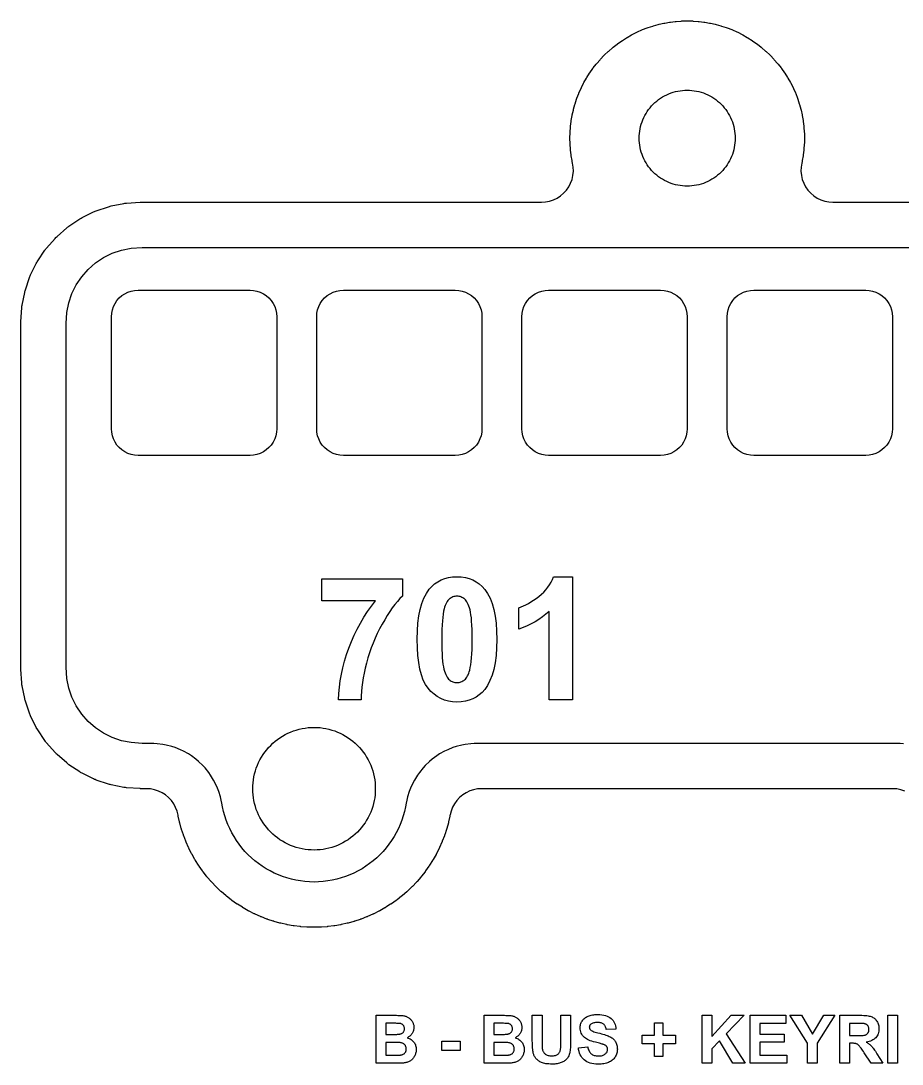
# Model space of a CAD drawing. Header units: millimetres. Extents: x 0 to 300, y 0 to 200.
# Drawn here: x 61.81 to 94.87, y 85.25 to 124.38 of the extents above; entities that cross this region are included whole.
import ezdxf

# ---------------------------------------------------------------- set-up
doc = ezdxf.new("R2010")
doc.units = ezdxf.units.MM
for name, color, linetype in [('CUT', 1, 'Continuous'), ('ENGRAVE', 5, 'Continuous'), ('LABELS', 250, 'Continuous')]:
    doc.layers.add(name, color=color, linetype=linetype)

msp = doc.modelspace()

# ---------------------------------------------------------------- linework, layer by layer
at = {"layer": 'CUT'}
msp.add_lwpolyline([(94.967, 95.494), (94.823, 95.542), (94.673, 95.571), (94.521, 95.581), (79.092, 95.581), (78.941, 95.571), (78.792, 95.543), (78.648, 95.496), (78.512, 95.431), (78.384, 95.349), (78.268, 95.252), (78.164, 95.141), (78.076, 95.019), (78.004, 94.885), (77.949, 94.744), (77.912, 94.597), (77.907, 94.57), (77.905, 94.561), (77.902, 94.547), (77.855, 94.336), (77.852, 94.322), (77.849, 94.313), (77.845, 94.298), (77.788, 94.09), (77.784, 94.076), (77.781, 94.067), (77.776, 94.053), (77.709, 93.848), (77.704, 93.834), (77.701, 93.824), (77.695, 93.811), (77.618, 93.609), (77.612, 93.595), (77.609, 93.586), (77.603, 93.573), (77.515, 93.375), (77.509, 93.362), (77.505, 93.353), (77.498, 93.34), (77.401, 93.147), (77.395, 93.134), (77.39, 93.125), (77.383, 93.112), (77.276, 92.924), (77.269, 92.912), (77.264, 92.903), (77.256, 92.891), (77.141, 92.708), (77.133, 92.696), (77.127, 92.688), (77.119, 92.676), (76.994, 92.499), (76.986, 92.487), (76.98, 92.479), (76.971, 92.468), (76.838, 92.297), (76.829, 92.286), (76.823, 92.278), (76.813, 92.267), (76.672, 92.103), (76.663, 92.092), (76.656, 92.085), (76.646, 92.074), (76.497, 91.918), (76.487, 91.907), (76.48, 91.9), (76.469, 91.89), (76.313, 91.741), (76.302, 91.731), (76.295, 91.725), (76.284, 91.715), (76.12, 91.574), (76.109, 91.564), (76.101, 91.558), (76.09, 91.549), (75.92, 91.416), (75.908, 91.407), (75.9, 91.401), (75.888, 91.393), (75.712, 91.268), (75.699, 91.26), (75.691, 91.255), (75.679, 91.247), (75.496, 91.131), (75.484, 91.123), (75.475, 91.118), (75.463, 91.111), (75.275, 91.004), (75.262, 90.997), (75.253, 90.993), (75.24, 90.986), (75.047, 90.889), (75.034, 90.882), (75.025, 90.878), (75.012, 90.872), (74.814, 90.784), (74.801, 90.779), (74.792, 90.775), (74.778, 90.769), (74.577, 90.692), (74.563, 90.687), (74.554, 90.683), (74.54, 90.678), (74.335, 90.611), (74.321, 90.606), (74.311, 90.603), (74.297, 90.599), (74.089, 90.542), (74.075, 90.538), (74.065, 90.536), (74.051, 90.532), (73.84, 90.485), (73.826, 90.482), (73.816, 90.48), (73.802, 90.477), (73.589, 90.44), (73.574, 90.438), (73.565, 90.437), (73.55, 90.435), (73.336, 90.408), (73.321, 90.407), (73.311, 90.406), (73.297, 90.404), (73.081, 90.388), (73.067, 90.387), (73.057, 90.387), (73.042, 90.386), (72.826, 90.381), (72.811, 90.381), (72.802, 90.381), (72.787, 90.381), (72.571, 90.386), (72.556, 90.387), (72.546, 90.387), (72.532, 90.388), (72.316, 90.404), (72.302, 90.406), (72.292, 90.407), (72.277, 90.408), (72.063, 90.435), (72.048, 90.437), (72.039, 90.438), (72.024, 90.44), (71.811, 90.477), (71.797, 90.48), (71.787, 90.482), (71.773, 90.485), (71.562, 90.532), (71.548, 90.536), (71.538, 90.538), (71.524, 90.542), (71.316, 90.599), (71.302, 90.603), (71.292, 90.606), (71.278, 90.611), (71.073, 90.678), (71.059, 90.683), (71.05, 90.687), (71.036, 90.692), (70.835, 90.769), (70.821, 90.775), (70.812, 90.779), (70.799, 90.784), (70.601, 90.872), (70.588, 90.878), (70.579, 90.882), (70.566, 90.889), (70.373, 90.986), (70.36, 90.993), (70.351, 90.997), (70.338, 91.004), (70.15, 91.111), (70.138, 91.118), (70.129, 91.123), (70.117, 91.131), (69.934, 91.247), (69.922, 91.255), (69.914, 91.26), (69.901, 91.268), (69.725, 91.393), (69.713, 91.401), (69.705, 91.407), (69.693, 91.416), (69.523, 91.549), (69.512, 91.558), (69.504, 91.564), (69.493, 91.574), (69.329, 91.715), (69.318, 91.725), (69.311, 91.731), (69.3, 91.741), (69.144, 91.89), (69.133, 91.9), (69.126, 91.907), (69.116, 91.918), (68.967, 92.074), (68.957, 92.085), (68.95, 92.092), (68.941, 92.103), (68.8, 92.267), (68.79, 92.278), (68.784, 92.286), (68.775, 92.297), (68.642, 92.468), (68.633, 92.479), (68.627, 92.487), (68.619, 92.499), (68.494, 92.676), (68.486, 92.688), (68.48, 92.696), (68.472, 92.708), (68.357, 92.891), (68.349, 92.903), (68.344, 92.912), (68.337, 92.924), (68.23, 93.112), (68.223, 93.125), (68.218, 93.134), (68.212, 93.147), (68.115, 93.34), (68.108, 93.353), (68.104, 93.362), (68.098, 93.375), (68.01, 93.573), (68.004, 93.586), (68.001, 93.595), (67.995, 93.609), (67.918, 93.811), (67.912, 93.824), (67.909, 93.834), (67.904, 93.848), (67.837, 94.053), (67.832, 94.067), (67.829, 94.076), (67.825, 94.09), (67.768, 94.298), (67.764, 94.313), (67.761, 94.322), (67.758, 94.336), (67.711, 94.547), (67.708, 94.561), (67.706, 94.571), (67.703, 94.586), (67.703, 94.586), (67.667, 94.734), (67.613, 94.877), (67.542, 95.011), (67.453, 95.136), (67.35, 95.248), (67.233, 95.346), (67.105, 95.429), (66.967, 95.494), (66.823, 95.542), (66.673, 95.571), (66.521, 95.581), (66.333, 95.581), (66.313, 95.581), (66.3, 95.581), (66.28, 95.582), (65.771, 95.616), (65.732, 95.62), (65.706, 95.623), (65.668, 95.629), (65.193, 95.724), (65.155, 95.733), (65.13, 95.739), (65.092, 95.751), (64.634, 95.906), (64.597, 95.92), (64.573, 95.93), (64.537, 95.946), (64.103, 96.16), (64.069, 96.179), (64.046, 96.192), (64.013, 96.213), (63.611, 96.481), (63.579, 96.504), (63.558, 96.52), (63.528, 96.545), (63.164, 96.864), (63.135, 96.891), (63.117, 96.909), (63.09, 96.938), (62.771, 97.302), (62.746, 97.332), (62.73, 97.353), (62.707, 97.385), (62.438, 97.787), (62.418, 97.82), (62.405, 97.843), (62.386, 97.878), (62.172, 98.312), (62.156, 98.347), (62.146, 98.371), (62.132, 98.408), (61.977, 98.866), (61.965, 98.904), (61.959, 98.929), (61.95, 98.967), (61.855, 99.442), (61.849, 99.481), (61.845, 99.507), (61.842, 99.546), (61.808, 100.055), (61.807, 100.074), (61.807, 100.087), (61.806, 100.107), (61.806, 113.055), (61.807, 113.074), (61.807, 113.087), (61.808, 113.107), (61.842, 113.616), (61.845, 113.655), (61.849, 113.681), (61.855, 113.719), (61.95, 114.194), (61.959, 114.232), (61.965, 114.257), (61.977, 114.295), (62.132, 114.753), (62.146, 114.79), (62.156, 114.814), (62.172, 114.85), (62.386, 115.284), (62.405, 115.318), (62.418, 115.341), (62.438, 115.374), (62.707, 115.777), (62.73, 115.808), (62.746, 115.829), (62.771, 115.859), (63.09, 116.223), (63.117, 116.252), (63.135, 116.27), (63.164, 116.297), (63.528, 116.616), (63.558, 116.641), (63.579, 116.657), (63.611, 116.68), (64.013, 116.949), (64.046, 116.969), (64.069, 116.982), (64.103, 117.001), (64.537, 117.215), (64.573, 117.231), (64.597, 117.241), (64.634, 117.255), (65.092, 117.411), (65.13, 117.422), (65.155, 117.429), (65.193, 117.438), (65.668, 117.532), (65.706, 117.538), (65.732, 117.542), (65.771, 117.546), (66.28, 117.579), (66.3, 117.58), (66.313, 117.58), (66.333, 117.581), (81.338, 117.581), (81.491, 117.59), (81.642, 117.62), (81.787, 117.668), (81.926, 117.735), (82.054, 117.818), (82.171, 117.917), (82.275, 118.031), (82.363, 118.157), (82.434, 118.292), (82.487, 118.436), (82.522, 118.586), (82.537, 118.739), (82.533, 118.892), (82.509, 119.044), (82.494, 119.108), (82.489, 119.137), (82.457, 119.321), (82.452, 119.35), (82.429, 119.535), (82.427, 119.564), (82.413, 119.75), (82.411, 119.78), (82.407, 119.966), (82.407, 119.995), (82.411, 120.182), (82.413, 120.211), (82.427, 120.397), (82.429, 120.427), (82.452, 120.612), (82.457, 120.641), (82.489, 120.825), (82.494, 120.853), (82.535, 121.035), (82.542, 121.064), (82.592, 121.244), (82.601, 121.272), (82.659, 121.449), (82.669, 121.477), (82.736, 121.651), (82.747, 121.678), (82.823, 121.848), (82.836, 121.875), (82.919, 122.042), (82.933, 122.068), (83.025, 122.23), (83.04, 122.255), (83.14, 122.413), (83.157, 122.437), (83.264, 122.59), (83.281, 122.613), (83.396, 122.76), (83.415, 122.783), (83.537, 122.924), (83.556, 122.946), (83.685, 123.081), (83.706, 123.102), (83.841, 123.231), (83.863, 123.25), (84.004, 123.372), (84.027, 123.391), (84.174, 123.506), (84.197, 123.523), (84.35, 123.631), (84.374, 123.647), (84.532, 123.747), (84.557, 123.762), (84.72, 123.854), (84.745, 123.868), (84.912, 123.952), (84.939, 123.964), (85.109, 124.04), (85.136, 124.051), (85.31, 124.118), (85.338, 124.128), (85.515, 124.187), (85.543, 124.195), (85.723, 124.245), (85.752, 124.252), (85.934, 124.293), (85.963, 124.299), (86.146, 124.331), (86.175, 124.335), (86.361, 124.358), (86.39, 124.361), (86.576, 124.374), (86.605, 124.376), (86.792, 124.38), (86.821, 124.38), (87.008, 124.376), (87.037, 124.374), (87.223, 124.361), (87.252, 124.358), (87.437, 124.335), (87.467, 124.331), (87.65, 124.299), (87.679, 124.293), (87.861, 124.252), (87.89, 124.245), (88.07, 124.195), (88.098, 124.187), (88.275, 124.128), (88.303, 124.118), (88.477, 124.051), (88.504, 124.04), (88.674, 123.964), (88.701, 123.952), (88.867, 123.868), (88.893, 123.854), (89.056, 123.762), (89.081, 123.747), (89.239, 123.647), (89.263, 123.631), (89.416, 123.523), (89.439, 123.506), (89.586, 123.391), (89.609, 123.372), (89.75, 123.25), (89.772, 123.231), (89.907, 123.102), (89.928, 123.081), (90.057, 122.946), (90.076, 122.924), (90.198, 122.783), (90.217, 122.76), (90.332, 122.613), (90.349, 122.59), (90.456, 122.437), (90.473, 122.413), (90.573, 122.255), (90.588, 122.23), (90.68, 122.068), (90.694, 122.042), (90.777, 121.875), (90.79, 121.848), (90.866, 121.678), (90.877, 121.651), (90.944, 121.477), (90.954, 121.449), (91.012, 121.272), (91.021, 121.244), (91.071, 121.064), (91.078, 121.035), (91.119, 120.853), (91.124, 120.825), (91.156, 120.641), (91.161, 120.612), (91.183, 120.427), (91.186, 120.397), (91.2, 120.211), (91.202, 120.182), (91.206, 119.995), (91.206, 119.966), (91.202, 119.78), (91.2, 119.75), (91.186, 119.564), (91.183, 119.535), (91.161, 119.35), (91.156, 119.321), (91.124, 119.137), (91.119, 119.108), (91.104, 119.044), (91.08, 118.892), (91.076, 118.739), (91.091, 118.586), (91.126, 118.436), (91.179, 118.292), (91.25, 118.157), (91.338, 118.031), (91.442, 117.917), (91.559, 117.818), (91.687, 117.735), (91.826, 117.668), (91.971, 117.62), (92.122, 117.59), (92.275, 117.581), (107.28, 117.581)], dxfattribs=at)
msp.add_lwpolyline([(88.606, 119.981), (88.604, 119.892), (88.598, 119.804), (88.587, 119.717), (88.572, 119.63), (88.553, 119.543), (88.529, 119.458), (88.501, 119.374), (88.469, 119.292), (88.434, 119.211), (88.394, 119.132), (88.35, 119.055), (88.303, 118.981), (88.252, 118.908), (88.198, 118.839), (88.14, 118.772), (88.079, 118.708), (88.015, 118.647), (87.948, 118.589), (87.879, 118.535), (87.807, 118.484), (87.732, 118.437), (87.655, 118.393), (87.576, 118.354), (87.495, 118.318), (87.413, 118.286), (87.329, 118.258), (87.244, 118.235), (87.158, 118.215), (87.071, 118.2), (86.983, 118.189), (86.895, 118.183), (86.806, 118.181), (86.718, 118.183), (86.63, 118.189), (86.542, 118.2), (86.455, 118.215), (86.369, 118.235), (86.284, 118.258), (86.2, 118.286), (86.118, 118.318), (86.037, 118.354), (85.958, 118.393), (85.881, 118.437), (85.806, 118.484), (85.734, 118.535), (85.665, 118.589), (85.598, 118.647), (85.534, 118.708), (85.473, 118.772), (85.415, 118.839), (85.361, 118.908), (85.31, 118.981), (85.263, 119.055), (85.219, 119.132), (85.179, 119.211), (85.144, 119.292), (85.112, 119.374), (85.084, 119.458), (85.06, 119.543), (85.041, 119.63), (85.026, 119.717), (85.015, 119.804), (85.009, 119.892), (85.006, 119.981), (85.009, 120.069), (85.015, 120.157), (85.026, 120.245), (85.041, 120.332), (85.06, 120.418), (85.084, 120.503), (85.112, 120.587), (85.144, 120.67), (85.179, 120.75), (85.219, 120.829), (85.263, 120.906), (85.31, 120.981), (85.361, 121.053), (85.415, 121.123), (85.473, 121.189), (85.534, 121.253), (85.598, 121.314), (85.665, 121.372), (85.734, 121.426), (85.806, 121.477), (85.881, 121.525), (85.958, 121.568), (86.037, 121.608), (86.118, 121.644), (86.2, 121.675), (86.284, 121.703), (86.369, 121.727), (86.455, 121.746), (86.542, 121.761), (86.63, 121.772), (86.718, 121.779), (86.806, 121.781), (86.895, 121.779), (86.983, 121.772), (87.071, 121.761), (87.158, 121.746), (87.244, 121.727), (87.329, 121.703), (87.413, 121.675), (87.495, 121.644), (87.576, 121.608), (87.655, 121.568), (87.732, 121.525), (87.807, 121.477), (87.879, 121.426), (87.948, 121.372), (88.015, 121.314), (88.079, 121.253), (88.14, 121.189), (88.198, 121.123), (88.252, 121.053), (88.303, 120.981), (88.35, 120.906), (88.394, 120.829), (88.434, 120.75), (88.469, 120.67), (88.501, 120.587), (88.529, 120.503), (88.553, 120.418), (88.572, 120.332), (88.587, 120.245), (88.598, 120.157), (88.604, 120.069)], close=True, dxfattribs=at)
at = {"layer": 'ENGRAVE'}
msp.add_lwpolyline([(94.924, 97.269), (94.797, 97.277), (94.689, 97.281), (78.924, 97.281), (78.816, 97.277), (78.689, 97.269), (78.475, 97.242), (78.35, 97.218), (78.141, 97.163), (78.02, 97.124), (77.82, 97.043), (77.705, 96.988), (77.516, 96.883), (77.409, 96.814), (77.236, 96.686), (77.138, 96.604), (76.982, 96.455), (76.896, 96.361), (76.76, 96.193), (76.687, 96.09), (76.573, 95.906), (76.513, 95.794), (76.424, 95.597), (76.379, 95.478), (76.315, 95.272), (76.286, 95.148), (76.264, 95.042), (76.239, 94.898), (76.201, 94.73), (76.155, 94.565), (76.101, 94.402), (76.04, 94.241), (75.97, 94.084), (75.893, 93.931), (75.808, 93.782), (75.716, 93.636), (75.617, 93.496), (75.512, 93.361), (75.399, 93.231), (75.281, 93.106), (75.157, 92.988), (75.027, 92.876), (74.891, 92.77), (74.751, 92.671), (74.606, 92.579), (74.456, 92.494), (74.303, 92.417), (74.146, 92.348), (73.985, 92.286), (73.822, 92.232), (73.657, 92.186), (73.489, 92.148), (73.32, 92.119), (73.149, 92.098), (72.978, 92.085), (72.806, 92.081), (72.635, 92.085), (72.463, 92.098), (72.293, 92.119), (72.124, 92.148), (71.956, 92.186), (71.791, 92.232), (71.628, 92.286), (71.467, 92.348), (71.31, 92.417), (71.157, 92.494), (71.007, 92.579), (70.862, 92.671), (70.722, 92.77), (70.586, 92.876), (70.456, 92.988), (70.332, 93.106), (70.214, 93.231), (70.101, 93.361), (69.996, 93.496), (69.897, 93.636), (69.805, 93.782), (69.72, 93.931), (69.643, 94.084), (69.573, 94.241), (69.512, 94.402), (69.458, 94.565), (69.412, 94.73), (69.374, 94.898), (69.349, 95.042), (69.327, 95.148), (69.298, 95.272), (69.234, 95.478), (69.189, 95.597), (69.1, 95.794), (69.04, 95.906), (68.926, 96.09), (68.853, 96.193), (68.717, 96.361), (68.631, 96.455), (68.475, 96.604), (68.377, 96.686), (68.204, 96.814), (68.097, 96.883), (67.908, 96.988), (67.793, 97.043), (67.593, 97.124), (67.472, 97.163), (67.263, 97.218), (67.138, 97.242), (66.924, 97.269), (66.797, 97.277), (66.689, 97.281), (66.362, 97.281), (65.941, 97.308), (65.583, 97.38), (65.236, 97.497), (64.908, 97.659), (64.604, 97.862), (64.329, 98.103), (64.088, 98.378), (63.885, 98.683), (63.723, 99.011), (63.605, 99.357), (63.534, 99.716), (63.506, 100.136), (63.506, 113.025), (63.534, 113.446), (63.605, 113.804), (63.723, 114.151), (63.885, 114.479), (64.088, 114.783), (64.329, 115.058), (64.604, 115.299), (64.908, 115.502), (65.236, 115.664), (65.583, 115.782), (65.941, 115.853), (66.362, 115.881), (107.251, 115.881)], dxfattribs=at)
for points in [[(66.206, 108.081), (66.076, 108.089), (65.948, 108.115), (65.824, 108.157), (65.706, 108.215), (65.598, 108.287), (65.499, 108.374), (65.413, 108.472), (65.34, 108.581), (65.283, 108.698), (65.241, 108.822), (65.215, 108.95), (65.206, 109.081), (65.206, 113.281), (65.215, 113.411), (65.241, 113.54), (65.283, 113.663), (65.34, 113.781), (65.413, 113.889), (65.499, 113.988), (65.598, 114.074), (65.706, 114.147), (65.824, 114.205), (65.948, 114.247), (66.076, 114.272), (66.206, 114.281), (70.406, 114.281), (70.537, 114.272), (70.665, 114.247), (70.789, 114.205), (70.906, 114.147), (71.015, 114.074), (71.114, 113.988), (71.2, 113.889), (71.273, 113.781), (71.33, 113.663), (71.372, 113.54), (71.398, 113.411), (71.406, 113.281), (71.406, 109.081), (71.398, 108.95), (71.372, 108.822), (71.33, 108.698), (71.273, 108.581), (71.2, 108.472), (71.114, 108.374), (71.015, 108.287), (70.906, 108.215), (70.789, 108.157), (70.665, 108.115), (70.537, 108.089), (70.406, 108.081)], [(73.906, 108.081), (73.776, 108.089), (73.648, 108.115), (73.524, 108.157), (73.406, 108.215), (73.298, 108.287), (73.199, 108.374), (73.113, 108.472), (73.04, 108.581), (72.983, 108.698), (72.941, 108.822), (72.915, 108.95), (72.906, 109.081), (72.906, 113.281), (72.915, 113.411), (72.941, 113.54), (72.983, 113.663), (73.04, 113.781), (73.113, 113.889), (73.199, 113.988), (73.298, 114.074), (73.406, 114.147), (73.524, 114.205), (73.648, 114.247), (73.776, 114.272), (73.906, 114.281), (78.106, 114.281), (78.237, 114.272), (78.365, 114.247), (78.489, 114.205), (78.606, 114.147), (78.715, 114.074), (78.814, 113.988), (78.9, 113.889), (78.973, 113.781), (79.03, 113.663), (79.072, 113.54), (79.098, 113.411), (79.106, 113.281), (79.106, 109.081), (79.098, 108.95), (79.072, 108.822), (79.03, 108.698), (78.973, 108.581), (78.9, 108.472), (78.814, 108.374), (78.715, 108.287), (78.606, 108.215), (78.489, 108.157), (78.365, 108.115), (78.237, 108.089), (78.106, 108.081)], [(81.606, 108.081), (81.476, 108.089), (81.348, 108.115), (81.224, 108.157), (81.106, 108.215), (80.998, 108.287), (80.899, 108.374), (80.813, 108.472), (80.74, 108.581), (80.683, 108.698), (80.641, 108.822), (80.615, 108.95), (80.606, 109.081), (80.606, 113.281), (80.615, 113.411), (80.641, 113.54), (80.683, 113.663), (80.74, 113.781), (80.813, 113.889), (80.899, 113.988), (80.998, 114.074), (81.106, 114.147), (81.224, 114.205), (81.348, 114.247), (81.476, 114.272), (81.606, 114.281), (85.806, 114.281), (85.937, 114.272), (86.065, 114.247), (86.189, 114.205), (86.306, 114.147), (86.415, 114.074), (86.514, 113.988), (86.6, 113.889), (86.673, 113.781), (86.73, 113.663), (86.772, 113.54), (86.798, 113.411), (86.806, 113.281), (86.806, 109.081), (86.798, 108.95), (86.772, 108.822), (86.73, 108.698), (86.673, 108.581), (86.6, 108.472), (86.514, 108.374), (86.415, 108.287), (86.306, 108.215), (86.189, 108.157), (86.065, 108.115), (85.937, 108.089), (85.806, 108.081)], [(89.306, 108.081), (89.176, 108.089), (89.048, 108.115), (88.924, 108.157), (88.806, 108.215), (88.698, 108.287), (88.599, 108.374), (88.513, 108.472), (88.44, 108.581), (88.383, 108.698), (88.341, 108.822), (88.315, 108.95), (88.306, 109.081), (88.306, 113.281), (88.315, 113.411), (88.341, 113.54), (88.383, 113.663), (88.44, 113.781), (88.513, 113.889), (88.599, 113.988), (88.698, 114.074), (88.806, 114.147), (88.924, 114.205), (89.048, 114.247), (89.176, 114.272), (89.306, 114.281), (93.506, 114.281), (93.637, 114.272), (93.765, 114.247), (93.889, 114.205), (94.006, 114.147), (94.115, 114.074), (94.214, 113.988), (94.3, 113.889), (94.373, 113.781), (94.43, 113.663), (94.472, 113.54), (94.498, 113.411), (94.506, 113.281), (94.506, 109.081), (94.498, 108.95), (94.472, 108.822), (94.43, 108.698), (94.373, 108.581), (94.3, 108.472), (94.214, 108.374), (94.115, 108.287), (94.006, 108.215), (93.889, 108.157), (93.765, 108.115), (93.637, 108.089), (93.506, 108.081)], [(76.12, 103.448), (76.12, 102.808), (76.026, 102.711), (75.932, 102.604), (75.838, 102.487), (75.743, 102.36), (75.648, 102.224), (75.553, 102.077), (75.457, 101.92), (75.361, 101.753), (75.267, 101.58), (75.179, 101.404), (75.097, 101.226), (75.021, 101.045), (74.95, 100.861), (74.885, 100.674), (74.826, 100.485), (74.772, 100.293), (74.725, 100.102), (74.684, 99.916), (74.649, 99.736), (74.621, 99.56), (74.6, 99.39), (74.584, 99.225), (74.575, 99.065), (74.573, 98.91), (73.723, 98.91), (73.734, 99.15), (73.756, 99.39), (73.788, 99.631), (73.832, 99.874), (73.887, 100.118), (73.952, 100.363), (74.029, 100.609), (74.116, 100.856), (74.213, 101.101), (74.318, 101.339), (74.43, 101.57), (74.551, 101.795), (74.679, 102.013), (74.815, 102.225), (74.958, 102.43), (75.11, 102.629), (73.105, 102.629), (73.105, 103.448)], [(78.764, 103.41), (78.89, 103.343), (79.007, 103.261), (79.115, 103.164), (79.214, 103.052), (79.319, 102.9), (79.41, 102.723), (79.487, 102.524), (79.55, 102.302), (79.599, 102.056), (79.634, 101.787), (79.655, 101.495), (79.662, 101.179), (79.655, 100.864), (79.634, 100.572), (79.599, 100.303), (79.55, 100.057), (79.486, 99.834), (79.408, 99.634), (79.317, 99.457), (79.211, 99.303), (79.113, 99.192), (79.006, 99.097), (78.889, 99.016), (78.764, 98.95), (78.629, 98.898), (78.485, 98.861), (78.331, 98.839), (78.169, 98.832), (78.005, 98.84), (77.849, 98.864), (77.702, 98.905), (77.563, 98.961), (77.431, 99.034), (77.308, 99.122), (77.193, 99.227), (77.086, 99.348), (76.99, 99.49), (76.907, 99.657), (76.836, 99.849), (76.778, 100.066), (76.733, 100.309), (76.701, 100.577), (76.682, 100.87), (76.675, 101.189), (76.682, 101.502), (76.704, 101.793), (76.739, 102.06), (76.788, 102.306), (76.852, 102.528), (76.929, 102.728), (77.021, 102.905), (77.127, 103.059), (77.225, 103.169), (77.332, 103.265), (77.449, 103.345), (77.574, 103.412), (77.709, 103.463), (77.853, 103.5), (78.006, 103.522), (78.169, 103.529), (78.331, 103.522), (78.485, 103.5), (78.629, 103.462)], [(81.503, 102.124), (81.374, 102.022), (81.24, 101.928), (81.1, 101.84), (80.955, 101.761), (80.805, 101.688), (80.649, 101.623), (80.488, 101.565), (80.488, 102.365), (80.575, 102.397), (80.664, 102.434), (80.755, 102.478), (80.848, 102.529), (80.942, 102.585), (81.039, 102.648), (81.137, 102.718), (81.238, 102.794), (81.335, 102.874), (81.424, 102.958), (81.506, 103.045), (81.579, 103.135), (81.644, 103.229), (81.702, 103.326), (81.751, 103.426), (81.793, 103.529), (82.508, 103.529), (82.508, 98.91), (81.627, 98.91), (81.627, 102.233)], [(78.018, 102.773), (77.982, 102.758), (77.948, 102.741), (77.915, 102.72), (77.883, 102.696), (77.853, 102.668), (77.824, 102.635), (77.797, 102.597), (77.772, 102.554), (77.749, 102.506), (77.727, 102.452), (77.707, 102.394), (77.689, 102.331), (77.667, 102.238), (77.649, 102.13), (77.633, 102.008), (77.621, 101.872), (77.611, 101.721), (77.604, 101.555), (77.599, 101.374), (77.598, 101.179), (77.599, 100.985), (77.603, 100.806), (77.609, 100.643), (77.618, 100.496), (77.63, 100.365), (77.644, 100.25), (77.66, 100.15), (77.679, 100.067), (77.7, 99.994), (77.723, 99.928), (77.747, 99.868), (77.772, 99.815), (77.798, 99.767), (77.826, 99.726), (77.855, 99.692), (77.885, 99.664), (77.916, 99.64), (77.949, 99.62), (77.983, 99.602), (78.018, 99.588), (78.054, 99.577), (78.091, 99.569), (78.129, 99.565), (78.169, 99.563), (78.208, 99.565), (78.247, 99.57), (78.284, 99.577), (78.32, 99.589), (78.355, 99.603), (78.39, 99.621), (78.423, 99.641), (78.454, 99.665), (78.485, 99.693), (78.514, 99.726), (78.541, 99.764), (78.566, 99.808), (78.589, 99.856), (78.611, 99.909), (78.631, 99.967), (78.649, 100.031), (78.67, 100.123), (78.689, 100.23), (78.704, 100.351), (78.717, 100.487), (78.727, 100.638), (78.734, 100.804), (78.739, 100.984), (78.74, 101.179), (78.739, 101.374), (78.735, 101.552), (78.729, 101.715), (78.72, 101.862), (78.708, 101.993), (78.694, 102.108), (78.678, 102.208), (78.658, 102.291), (78.637, 102.364), (78.615, 102.43), (78.591, 102.49), (78.566, 102.544), (78.54, 102.592), (78.512, 102.633), (78.483, 102.668), (78.453, 102.696), (78.421, 102.72), (78.389, 102.741), (78.355, 102.758), (78.32, 102.773), (78.284, 102.784), (78.247, 102.792), (78.208, 102.797), (78.169, 102.798), (78.129, 102.797), (78.091, 102.792), (78.054, 102.784)], [(75.104, 95.468), (75.095, 95.355), (75.082, 95.243), (75.062, 95.132), (75.038, 95.022), (75.007, 94.913), (74.972, 94.806), (74.931, 94.701), (74.886, 94.597), (74.835, 94.496), (74.779, 94.398), (74.719, 94.303), (74.654, 94.211), (74.584, 94.122), (74.511, 94.036), (74.433, 93.954), (74.351, 93.876), (74.266, 93.803), (74.177, 93.733), (74.084, 93.668), (73.989, 93.608), (73.891, 93.552), (73.79, 93.502), (73.687, 93.456), (73.581, 93.415), (73.474, 93.38), (73.365, 93.35), (73.255, 93.325), (73.144, 93.306), (73.032, 93.292), (72.919, 93.283), (72.806, 93.281), (72.694, 93.283), (72.581, 93.292), (72.469, 93.306), (72.358, 93.325), (72.248, 93.35), (72.139, 93.38), (72.032, 93.415), (71.926, 93.456), (71.823, 93.502), (71.722, 93.552), (71.624, 93.608), (71.529, 93.668), (71.436, 93.733), (71.347, 93.803), (71.262, 93.876), (71.18, 93.954), (71.102, 94.036), (71.029, 94.122), (70.959, 94.211), (70.894, 94.303), (70.834, 94.398), (70.778, 94.496), (70.727, 94.597), (70.682, 94.701), (70.641, 94.806), (70.606, 94.913), (70.575, 95.022), (70.551, 95.132), (70.531, 95.243), (70.518, 95.355), (70.509, 95.468), (70.506, 95.581), (70.509, 95.694), (70.518, 95.806), (70.531, 95.918), (70.551, 96.029), (70.575, 96.14), (70.606, 96.248), (70.641, 96.356), (70.682, 96.461), (70.727, 96.564), (70.778, 96.665), (70.834, 96.763), (70.894, 96.858), (70.959, 96.951), (71.029, 97.04), (71.102, 97.125), (71.18, 97.207), (71.262, 97.285), (71.347, 97.359), (71.436, 97.428), (71.529, 97.493), (71.624, 97.553), (71.722, 97.609), (71.823, 97.66), (71.926, 97.706), (72.032, 97.746), (72.139, 97.782), (72.248, 97.812), (72.358, 97.836), (72.469, 97.856), (72.581, 97.87), (72.694, 97.878), (72.806, 97.881), (72.919, 97.878), (73.032, 97.87), (73.144, 97.856), (73.255, 97.836), (73.365, 97.812), (73.474, 97.782), (73.581, 97.746), (73.687, 97.706), (73.79, 97.66), (73.891, 97.609), (73.989, 97.553), (74.084, 97.493), (74.177, 97.428), (74.266, 97.359), (74.351, 97.285), (74.433, 97.207), (74.511, 97.125), (74.584, 97.04), (74.654, 96.951), (74.719, 96.858), (74.779, 96.763), (74.835, 96.665), (74.886, 96.564), (74.931, 96.461), (74.972, 96.356), (75.007, 96.248), (75.038, 96.14), (75.062, 96.029), (75.082, 95.918), (75.095, 95.806), (75.104, 95.694), (75.106, 95.581)]]:
    msp.add_lwpolyline(points, close=True, dxfattribs=at)
at = {"layer": 'LABELS'}
for points in [[(76.078, 87.075), (76.112, 87.072), (76.144, 87.068), (76.172, 87.064), (76.198, 87.059), (76.223, 87.052), (76.247, 87.045), (76.271, 87.036), (76.294, 87.026), (76.317, 87.015), (76.338, 87.003), (76.359, 86.99), (76.38, 86.975), (76.399, 86.959), (76.418, 86.942), (76.435, 86.924), (76.452, 86.904), (76.468, 86.884), (76.483, 86.862), (76.498, 86.839), (76.511, 86.815), (76.522, 86.791), (76.531, 86.765), (76.539, 86.739), (76.545, 86.713), (76.549, 86.685), (76.552, 86.657), (76.553, 86.629), (76.552, 86.597), (76.549, 86.567), (76.543, 86.537), (76.536, 86.507), (76.526, 86.479), (76.515, 86.451), (76.501, 86.423), (76.485, 86.396), (76.467, 86.371), (76.448, 86.347), (76.427, 86.325), (76.404, 86.304), (76.381, 86.285), (76.355, 86.268), (76.328, 86.252), (76.3, 86.238), (76.34, 86.225), (76.377, 86.21), (76.413, 86.193), (76.445, 86.173), (76.476, 86.152), (76.504, 86.128), (76.53, 86.103), (76.553, 86.075), (76.574, 86.045), (76.592, 86.015), (76.607, 85.983), (76.619, 85.949), (76.629, 85.915), (76.636, 85.879), (76.64, 85.842), (76.641, 85.803), (76.64, 85.773), (76.638, 85.742), (76.633, 85.712), (76.627, 85.682), (76.619, 85.653), (76.609, 85.623), (76.598, 85.594), (76.584, 85.565), (76.569, 85.536), (76.553, 85.51), (76.535, 85.484), (76.517, 85.46), (76.497, 85.438), (76.475, 85.417), (76.452, 85.397), (76.428, 85.379), (76.403, 85.363), (76.376, 85.348), (76.348, 85.335), (76.318, 85.323), (76.287, 85.313), (76.254, 85.305), (76.22, 85.299), (76.185, 85.294), (76.158, 85.292), (76.123, 85.289), (76.08, 85.288), (76.03, 85.286), (75.971, 85.284), (75.904, 85.283), (75.829, 85.282), (75.746, 85.282), (75.133, 85.282), (75.133, 87.082), (75.853, 87.082), (75.905, 87.081), (75.953, 87.08), (75.998, 87.079), (76.039, 87.077)], [(80.128, 87.075), (80.163, 87.072), (80.194, 87.068), (80.222, 87.064), (80.248, 87.059), (80.273, 87.052), (80.298, 87.045), (80.322, 87.036), (80.345, 87.026), (80.367, 87.015), (80.389, 87.003), (80.41, 86.99), (80.43, 86.975), (80.45, 86.959), (80.468, 86.942), (80.486, 86.924), (80.503, 86.904), (80.519, 86.884), (80.534, 86.862), (80.548, 86.839), (80.561, 86.815), (80.572, 86.791), (80.582, 86.765), (80.59, 86.739), (80.596, 86.713), (80.6, 86.685), (80.603, 86.657), (80.603, 86.629), (80.602, 86.597), (80.599, 86.567), (80.594, 86.537), (80.586, 86.507), (80.577, 86.479), (80.565, 86.451), (80.551, 86.423), (80.535, 86.396), (80.518, 86.371), (80.498, 86.347), (80.477, 86.325), (80.455, 86.304), (80.431, 86.285), (80.406, 86.268), (80.379, 86.252), (80.351, 86.238), (80.39, 86.225), (80.428, 86.21), (80.463, 86.193), (80.496, 86.173), (80.526, 86.152), (80.555, 86.128), (80.58, 86.103), (80.603, 86.075), (80.624, 86.045), (80.642, 86.015), (80.657, 85.983), (80.67, 85.949), (80.679, 85.915), (80.686, 85.879), (80.691, 85.842), (80.692, 85.803), (80.691, 85.773), (80.688, 85.742), (80.684, 85.712), (80.678, 85.682), (80.67, 85.653), (80.66, 85.623), (80.648, 85.594), (80.635, 85.565), (80.62, 85.536), (80.604, 85.51), (80.586, 85.484), (80.567, 85.46), (80.547, 85.438), (80.526, 85.417), (80.503, 85.397), (80.479, 85.379), (80.453, 85.363), (80.427, 85.348), (80.398, 85.335), (80.369, 85.323), (80.337, 85.313), (80.305, 85.305), (80.271, 85.299), (80.235, 85.294), (80.208, 85.292), (80.174, 85.289), (80.131, 85.288), (80.08, 85.286), (80.021, 85.284), (79.955, 85.283), (79.88, 85.282), (79.797, 85.282), (79.184, 85.282), (79.184, 87.082), (79.904, 87.082), (79.955, 87.081), (80.004, 87.08), (80.049, 87.079), (80.09, 87.077)], [(81.361, 86.001), (81.362, 85.956), (81.363, 85.915), (81.365, 85.88), (81.367, 85.85), (81.37, 85.826), (81.373, 85.806), (81.38, 85.779), (81.389, 85.753), (81.4, 85.729), (81.413, 85.706), (81.428, 85.685), (81.445, 85.665), (81.464, 85.646), (81.484, 85.628), (81.507, 85.613), (81.532, 85.599), (81.559, 85.588), (81.588, 85.578), (81.619, 85.571), (81.652, 85.566), (81.687, 85.563), (81.724, 85.562), (81.762, 85.563), (81.797, 85.565), (81.83, 85.57), (81.86, 85.577), (81.888, 85.586), (81.914, 85.597), (81.937, 85.61), (81.958, 85.625), (81.976, 85.641), (81.993, 85.658), (82.008, 85.676), (82.021, 85.695), (82.032, 85.715), (82.04, 85.736), (82.047, 85.758), (82.052, 85.78), (82.056, 85.805), (82.059, 85.834), (82.062, 85.866), (82.064, 85.903), (82.066, 85.943), (82.067, 85.987), (82.068, 86.034), (82.068, 86.086), (82.068, 87.082), (82.432, 87.082), (82.432, 86.136), (82.431, 86.058), (82.43, 85.986), (82.428, 85.92), (82.424, 85.86), (82.42, 85.805), (82.415, 85.757), (82.409, 85.715), (82.402, 85.678), (82.394, 85.645), (82.384, 85.614), (82.373, 85.584), (82.36, 85.555), (82.346, 85.527), (82.33, 85.501), (82.313, 85.476), (82.294, 85.452), (82.273, 85.43), (82.251, 85.409), (82.227, 85.388), (82.201, 85.37), (82.174, 85.352), (82.145, 85.335), (82.114, 85.32), (82.082, 85.306), (82.047, 85.293), (82.01, 85.282), (81.971, 85.272), (81.929, 85.265), (81.884, 85.259), (81.837, 85.254), (81.788, 85.252), (81.736, 85.251), (81.673, 85.252), (81.614, 85.255), (81.56, 85.259), (81.509, 85.266), (81.462, 85.274), (81.419, 85.284), (81.38, 85.296), (81.344, 85.31), (81.312, 85.326), (81.281, 85.342), (81.252, 85.36), (81.225, 85.379), (81.2, 85.399), (81.176, 85.42), (81.154, 85.442), (81.134, 85.465), (81.115, 85.489), (81.099, 85.513), (81.083, 85.538), (81.07, 85.563), (81.058, 85.588), (81.048, 85.613), (81.039, 85.639), (81.032, 85.665), (81.024, 85.706), (81.016, 85.751), (81.01, 85.801), (81.005, 85.856), (81.001, 85.916), (80.999, 85.98), (80.997, 86.048), (80.996, 86.121), (80.996, 87.082), (81.36, 87.082), (81.36, 86.107), (81.36, 86.051)], [(83.096, 85.819), (83.11, 85.781), (83.125, 85.747), (83.142, 85.716), (83.161, 85.688), (83.182, 85.662), (83.206, 85.64), (83.231, 85.621), (83.259, 85.604), (83.289, 85.589), (83.321, 85.578), (83.355, 85.568), (83.391, 85.562), (83.429, 85.558), (83.469, 85.557), (83.512, 85.558), (83.552, 85.561), (83.589, 85.567), (83.623, 85.575), (83.655, 85.586), (83.684, 85.598), (83.71, 85.614), (83.734, 85.631), (83.755, 85.65), (83.773, 85.67), (83.788, 85.69), (83.801, 85.711), (83.81, 85.734), (83.817, 85.757), (83.821, 85.78), (83.823, 85.805), (83.822, 85.82), (83.821, 85.835), (83.818, 85.85), (83.813, 85.864), (83.808, 85.877), (83.802, 85.89), (83.794, 85.902), (83.785, 85.913), (83.775, 85.924), (83.763, 85.935), (83.749, 85.945), (83.734, 85.955), (83.717, 85.965), (83.698, 85.974), (83.677, 85.983), (83.655, 85.991), (83.636, 85.997), (83.613, 86.004), (83.584, 86.013), (83.55, 86.022), (83.511, 86.032), (83.467, 86.044), (83.418, 86.056), (83.364, 86.07), (83.293, 86.088), (83.228, 86.108), (83.169, 86.129), (83.115, 86.151), (83.066, 86.173), (83.023, 86.197), (82.986, 86.222), (82.954, 86.248), (82.915, 86.286), (82.881, 86.326), (82.853, 86.368), (82.829, 86.413), (82.811, 86.459), (82.798, 86.507), (82.79, 86.558), (82.788, 86.61), (82.789, 86.644), (82.793, 86.678), (82.799, 86.711), (82.807, 86.743), (82.818, 86.775), (82.832, 86.806), (82.847, 86.837), (82.866, 86.867), (82.886, 86.896), (82.909, 86.924), (82.934, 86.949), (82.961, 86.973), (82.99, 86.995), (83.021, 87.015), (83.055, 87.033), (83.09, 87.05), (83.128, 87.064), (83.168, 87.077), (83.209, 87.088), (83.252, 87.097), (83.298, 87.103), (83.345, 87.108), (83.394, 87.111), (83.445, 87.112), (83.527, 87.11), (83.604, 87.103), (83.675, 87.091), (83.742, 87.075), (83.803, 87.054), (83.859, 87.029), (83.909, 86.999), (83.955, 86.964), (83.995, 86.925), (84.03, 86.883), (84.06, 86.838), (84.085, 86.79), (84.105, 86.739), (84.12, 86.685), (84.13, 86.628), (84.135, 86.567), (83.771, 86.551), (83.765, 86.585), (83.756, 86.616), (83.746, 86.644), (83.735, 86.67), (83.721, 86.694), (83.706, 86.715), (83.69, 86.734), (83.671, 86.751), (83.651, 86.765), (83.628, 86.777), (83.603, 86.788), (83.575, 86.796), (83.545, 86.803), (83.513, 86.808), (83.478, 86.811), (83.441, 86.811), (83.402, 86.81), (83.366, 86.807), (83.332, 86.802), (83.3, 86.795), (83.27, 86.786), (83.242, 86.775), (83.216, 86.762), (83.193, 86.746), (83.179, 86.736), (83.168, 86.724), (83.158, 86.711), (83.15, 86.698), (83.143, 86.683), (83.139, 86.668), (83.136, 86.652), (83.135, 86.635), (83.136, 86.619), (83.139, 86.604), (83.143, 86.589), (83.149, 86.575), (83.156, 86.562), (83.166, 86.549), (83.177, 86.537), (83.189, 86.525), (83.21, 86.511), (83.236, 86.496), (83.268, 86.481), (83.307, 86.466), (83.352, 86.451), (83.403, 86.436), (83.46, 86.421), (83.523, 86.405), (83.587, 86.389), (83.647, 86.373), (83.703, 86.357), (83.754, 86.341), (83.801, 86.325), (83.843, 86.309), (83.882, 86.292), (83.916, 86.276), (83.946, 86.258), (83.976, 86.239), (84.003, 86.218), (84.029, 86.196), (84.053, 86.173), (84.075, 86.148), (84.096, 86.121), (84.114, 86.093), (84.131, 86.063), (84.146, 86.031), (84.158, 85.998), (84.168, 85.963), (84.176, 85.926), (84.182, 85.888), (84.185, 85.848), (84.186, 85.806), (84.185, 85.768), (84.181, 85.73), (84.174, 85.693), (84.165, 85.656), (84.153, 85.62), (84.138, 85.585), (84.12, 85.55), (84.1, 85.516), (84.078, 85.483), (84.053, 85.453), (84.026, 85.425), (83.997, 85.398), (83.965, 85.374), (83.931, 85.353), (83.895, 85.333), (83.857, 85.315), (83.817, 85.3), (83.774, 85.287), (83.728, 85.275), (83.681, 85.266), (83.631, 85.259), (83.578, 85.254), (83.523, 85.251), (83.466, 85.25), (83.383, 85.252), (83.305, 85.26), (83.232, 85.272), (83.164, 85.289), (83.101, 85.311), (83.043, 85.338), (82.989, 85.37), (82.941, 85.407), (82.898, 85.449), (82.859, 85.495), (82.825, 85.546), (82.795, 85.601), (82.77, 85.661), (82.75, 85.725), (82.734, 85.794), (82.723, 85.867), (83.076, 85.902), (83.085, 85.859)], [(87.726, 86.282), (88.46, 87.082), (88.949, 87.082), (88.271, 86.381), (88.986, 85.282), (88.516, 85.282), (88.021, 86.126), (87.726, 85.826), (87.726, 85.282), (87.363, 85.282), (87.363, 87.082), (87.726, 87.082)], [(89.537, 86.777), (89.537, 86.378), (90.441, 86.378), (90.441, 86.075), (89.537, 86.075), (89.537, 85.585), (90.543, 85.585), (90.543, 85.282), (89.174, 85.282), (89.174, 87.082), (90.508, 87.082), (90.508, 86.777)], [(91.514, 86.369), (91.929, 87.082), (92.348, 87.082), (91.686, 86.037), (91.686, 85.282), (91.324, 85.282), (91.324, 86.039), (90.664, 87.082), (91.09, 87.082)], [(93.489, 87.075), (93.543, 87.069), (93.593, 87.063), (93.638, 87.054), (93.678, 87.044), (93.714, 87.033), (93.746, 87.02), (93.776, 87.004), (93.804, 86.986), (93.831, 86.966), (93.857, 86.943), (93.88, 86.918), (93.903, 86.89), (93.923, 86.861), (93.941, 86.829), (93.957, 86.796), (93.971, 86.763), (93.982, 86.728), (93.991, 86.692), (93.997, 86.655), (94, 86.616), (94.002, 86.577), (94, 86.527), (93.994, 86.48), (93.985, 86.435), (93.972, 86.392), (93.955, 86.351), (93.935, 86.313), (93.91, 86.276), (93.882, 86.242), (93.851, 86.211), (93.816, 86.182), (93.777, 86.157), (93.734, 86.135), (93.688, 86.116), (93.638, 86.099), (93.584, 86.086), (93.526, 86.076), (93.555, 86.059), (93.583, 86.041), (93.609, 86.023), (93.634, 86.004), (93.658, 85.985), (93.68, 85.965), (93.701, 85.945), (93.721, 85.925), (93.741, 85.902), (93.763, 85.876), (93.786, 85.845), (93.811, 85.811), (93.838, 85.772), (93.866, 85.73), (93.896, 85.683), (93.928, 85.633), (94.148, 85.282), (93.713, 85.282), (93.45, 85.673), (93.417, 85.723), (93.386, 85.769), (93.358, 85.809), (93.332, 85.844), (93.31, 85.875), (93.29, 85.901), (93.273, 85.922), (93.259, 85.938), (93.246, 85.951), (93.233, 85.963), (93.219, 85.974), (93.206, 85.984), (93.192, 85.993), (93.178, 86), (93.164, 86.007), (93.149, 86.013), (93.134, 86.018), (93.116, 86.022), (93.097, 86.025), (93.075, 86.028), (93.051, 86.03), (93.025, 86.032), (92.997, 86.033), (92.967, 86.033), (92.893, 86.033), (92.893, 85.282), (92.529, 85.282), (92.529, 87.082), (93.294, 87.082), (93.364, 87.081), (93.429, 87.079)], [(94.333, 85.282), (94.333, 87.082), (94.697, 87.082), (94.697, 85.282)], [(75.907, 86.367), (75.938, 86.368), (75.963, 86.369), (75.984, 86.37), (75.999, 86.372), (76.022, 86.375), (76.043, 86.38), (76.063, 86.386), (76.082, 86.394), (76.1, 86.402), (76.117, 86.412), (76.132, 86.424), (76.146, 86.436), (76.158, 86.45), (76.169, 86.465), (76.178, 86.481), (76.186, 86.498), (76.192, 86.516), (76.196, 86.535), (76.198, 86.556), (76.199, 86.577), (76.199, 86.597), (76.196, 86.617), (76.193, 86.635), (76.188, 86.653), (76.181, 86.669), (76.173, 86.685), (76.164, 86.699), (76.153, 86.713), (76.141, 86.725), (76.127, 86.736), (76.112, 86.746), (76.096, 86.755), (76.078, 86.762), (76.059, 86.768), (76.038, 86.772), (76.016, 86.776), (76, 86.777), (75.977, 86.779), (75.947, 86.78), (75.912, 86.78), (75.87, 86.781), (75.821, 86.782), (75.767, 86.782), (75.706, 86.782), (75.497, 86.782), (75.497, 86.366), (75.735, 86.366), (75.786, 86.366), (75.831, 86.366), (75.872, 86.367)], [(79.958, 86.367), (79.988, 86.368), (80.014, 86.369), (80.034, 86.37), (80.05, 86.372), (80.072, 86.375), (80.094, 86.38), (80.114, 86.386), (80.133, 86.394), (80.151, 86.402), (80.167, 86.412), (80.182, 86.424), (80.196, 86.436), (80.209, 86.45), (80.22, 86.465), (80.229, 86.481), (80.237, 86.498), (80.242, 86.516), (80.247, 86.535), (80.249, 86.556), (80.25, 86.577), (80.249, 86.597), (80.247, 86.617), (80.243, 86.635), (80.238, 86.653), (80.232, 86.669), (80.224, 86.685), (80.215, 86.699), (80.204, 86.713), (80.192, 86.725), (80.178, 86.736), (80.163, 86.746), (80.147, 86.755), (80.129, 86.762), (80.11, 86.768), (80.089, 86.772), (80.067, 86.776), (80.05, 86.777), (80.027, 86.779), (79.998, 86.78), (79.962, 86.78), (79.92, 86.781), (79.872, 86.782), (79.817, 86.782), (79.756, 86.782), (79.548, 86.782), (79.548, 86.366), (79.786, 86.366), (79.836, 86.366), (79.882, 86.366), (79.922, 86.367)], [(85.584, 86.331), (85.584, 86.799), (85.898, 86.799), (85.898, 86.331), (86.371, 86.331), (86.371, 86.008), (85.898, 86.008), (85.898, 85.541), (85.584, 85.541), (85.584, 86.008), (85.112, 86.008), (85.112, 86.331)], [(93.374, 86.326), (93.412, 86.329), (93.444, 86.333), (93.469, 86.337), (93.488, 86.342), (93.504, 86.348), (93.519, 86.355), (93.533, 86.364), (93.546, 86.373), (93.559, 86.383), (93.57, 86.394), (93.581, 86.406), (93.59, 86.419), (93.599, 86.433), (93.606, 86.447), (93.613, 86.463), (93.618, 86.479), (93.622, 86.497), (93.625, 86.515), (93.627, 86.534), (93.627, 86.554), (93.626, 86.576), (93.624, 86.597), (93.62, 86.617), (93.615, 86.636), (93.608, 86.654), (93.6, 86.67), (93.59, 86.686), (93.579, 86.7), (93.566, 86.714), (93.552, 86.726), (93.537, 86.736), (93.52, 86.746), (93.502, 86.754), (93.483, 86.761), (93.463, 86.767), (93.442, 86.771), (93.428, 86.772), (93.409, 86.774), (93.384, 86.775), (93.353, 86.776), (93.317, 86.776), (93.276, 86.777), (93.229, 86.777), (93.176, 86.777), (92.893, 86.777), (92.893, 86.32), (93.162, 86.32), (93.224, 86.321), (93.28, 86.322), (93.33, 86.323)], [(78.283, 85.762), (77.605, 85.762), (77.605, 86.107), (78.283, 86.107)], [(75.961, 85.586), (75.994, 85.588), (76.023, 85.589), (76.047, 85.591), (76.067, 85.593), (76.083, 85.596), (76.102, 85.6), (76.121, 85.606), (76.139, 85.613), (76.156, 85.621), (76.172, 85.631), (76.187, 85.642), (76.201, 85.654), (76.215, 85.668), (76.227, 85.683), (76.237, 85.699), (76.246, 85.716), (76.253, 85.735), (76.258, 85.754), (76.262, 85.775), (76.265, 85.797), (76.266, 85.821), (76.265, 85.84), (76.263, 85.86), (76.26, 85.878), (76.256, 85.896), (76.25, 85.912), (76.243, 85.928), (76.235, 85.944), (76.226, 85.958), (76.216, 85.972), (76.204, 85.984), (76.192, 85.996), (76.178, 86.007), (76.163, 86.017), (76.148, 86.026), (76.131, 86.033), (76.113, 86.04), (76.091, 86.046), (76.065, 86.052), (76.033, 86.056), (75.995, 86.06), (75.952, 86.063), (75.904, 86.065), (75.85, 86.066), (75.79, 86.066), (75.497, 86.066), (75.497, 85.585), (75.833, 85.585), (75.88, 85.585), (75.923, 85.586)], [(80.011, 85.586), (80.045, 85.588), (80.073, 85.589), (80.098, 85.591), (80.118, 85.593), (80.133, 85.596), (80.153, 85.6), (80.172, 85.606), (80.19, 85.613), (80.207, 85.621), (80.223, 85.631), (80.238, 85.642), (80.252, 85.654), (80.265, 85.668), (80.277, 85.683), (80.288, 85.699), (80.296, 85.716), (80.303, 85.735), (80.309, 85.754), (80.313, 85.775), (80.315, 85.797), (80.316, 85.821), (80.316, 85.84), (80.314, 85.86), (80.311, 85.878), (80.306, 85.896), (80.301, 85.912), (80.294, 85.928), (80.286, 85.944), (80.277, 85.958), (80.267, 85.972), (80.255, 85.984), (80.242, 85.996), (80.229, 86.007), (80.214, 86.017), (80.198, 86.026), (80.181, 86.033), (80.163, 86.04), (80.142, 86.046), (80.115, 86.052), (80.083, 86.056), (80.046, 86.06), (80.003, 86.063), (79.954, 86.065), (79.9, 86.066), (79.841, 86.066), (79.548, 86.066), (79.548, 85.585), (79.884, 85.585), (79.931, 85.585), (79.973, 85.586)]]:
    msp.add_lwpolyline(points, close=True, dxfattribs=at)

doc.saveas('drawing.dxf')
